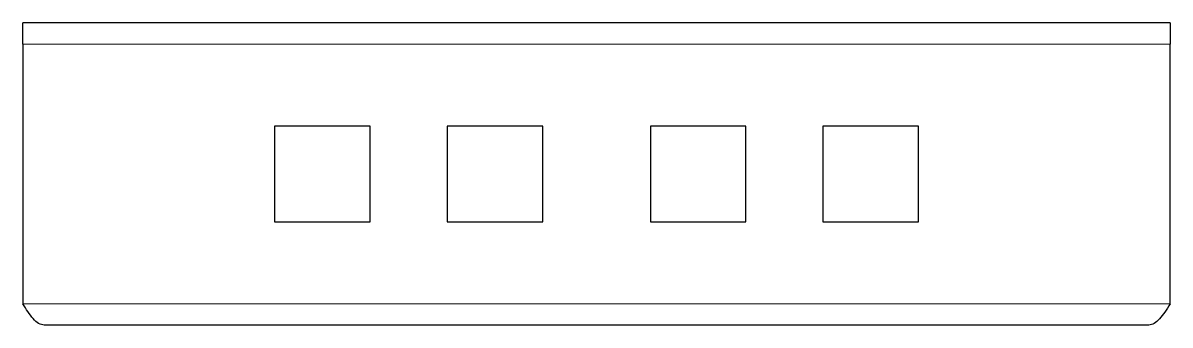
# Model space of a CAD drawing. Header units: millimetres. Extents: x 36 to 1848, y -1042 to 548.
# Drawn here: x 120.2 to 234.2, y -1042 to -1012 of the extents above.
import ezdxf

# ---------------------------------------------------------------- set-up
doc = ezdxf.new("R2010")
doc.units = ezdxf.units.MM

msp = doc.modelspace()

# ---------------------------------------------------------------- linework, layer by layer
at = {"color": 7, "linetype": 'Continuous', "lineweight": 25}
for p, q in [((234.22, -1011.98), (120.22, -1011.98)), ((120.22, -1014.08), (120.22, -1011.98)), ((234.22, -1011.98), (234.22, -1014.08)), ((120.22, -1014.08), (120.22, -1039.88)), ((234.22, -1039.88), (234.22, -1014.08)), ((154.72, -1022.23), (145.22, -1022.23)), ((145.22, -1022.23), (145.22, -1031.73)), ((154.72, -1031.73), (154.72, -1022.23)), ((171.87, -1022.23), (162.37, -1022.23)), ((162.37, -1022.23), (162.37, -1031.73)), ((171.87, -1031.73), (171.87, -1022.23)), ((192.07, -1022.23), (182.57, -1022.23)), ((182.57, -1022.23), (182.57, -1031.73)), ((192.07, -1031.73), (192.07, -1022.23)), ((209.22, -1022.23), (199.72, -1022.23)), ((199.72, -1022.23), (199.72, -1031.73)), ((209.22, -1031.73), (209.22, -1022.23)), ((145.22, -1031.73), (154.72, -1031.73)), ((162.37, -1031.73), (171.87, -1031.73)), ((182.57, -1031.73), (192.07, -1031.73)), ((199.72, -1031.73), (209.22, -1031.73)), ((232.12, -1041.98), (122.32, -1041.98))]:
    msp.add_line(p, q, dxfattribs=at)
at = {"color": 8, "linetype": 'Continuous', "lineweight": 18}
for p, q in [((234.22, -1014.08), (120.22, -1014.08)), ((234.22, -1039.88), (120.22, -1039.88))]:
    msp.add_line(p, q, dxfattribs=at)
at = {"color": 7, "linetype": 'Continuous', "lineweight": 25}
msp.add_open_spline([(122.32, -1041.98), (122.14, -1041.95), (121.78, -1041.88), (121.25, -1041.38), (120.73, -1040.68), (120.38, -1040.14), (120.22, -1039.88)], degree=3, knots=[0, 0, 0, 0, 0.254753, 0.509645, 0.764538, 1, 1, 1, 1], dxfattribs=at)
msp.add_open_spline([(234.22, -1039.88), (234.04, -1040.16), (233.69, -1040.71), (233.17, -1041.4), (232.64, -1041.89), (232.29, -1041.95), (232.12, -1041.98)], degree=3, dxfattribs=at)

doc.saveas('drawing.dxf')
